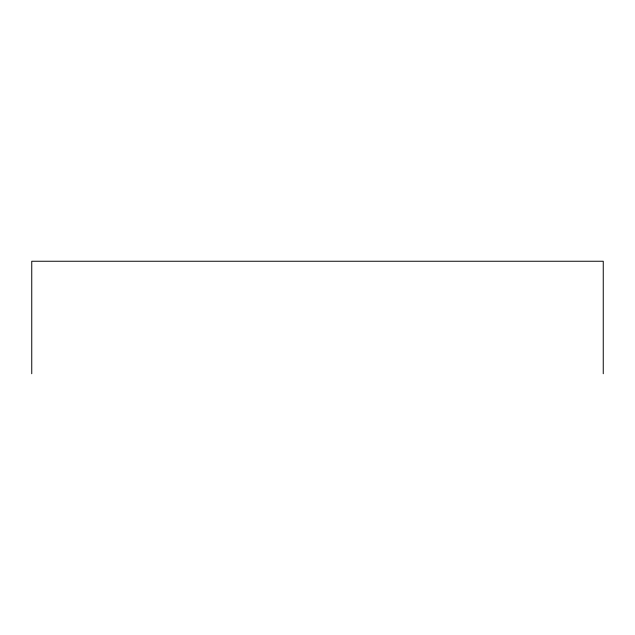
<?xml version="1.0" encoding="UTF-8"?>
<svg xmlns="http://www.w3.org/2000/svg" width="635" height="635" viewBox="0 0 635 635"><rect width="100%" height="100%" fill="white"/><g stroke="black" fill="none" stroke-linecap="round" stroke-linejoin="round"><path stroke-width="0.95" d="M603.25 373.753L603.25 261.247L31.75 261.247L31.75 373.753"/></g></svg>
